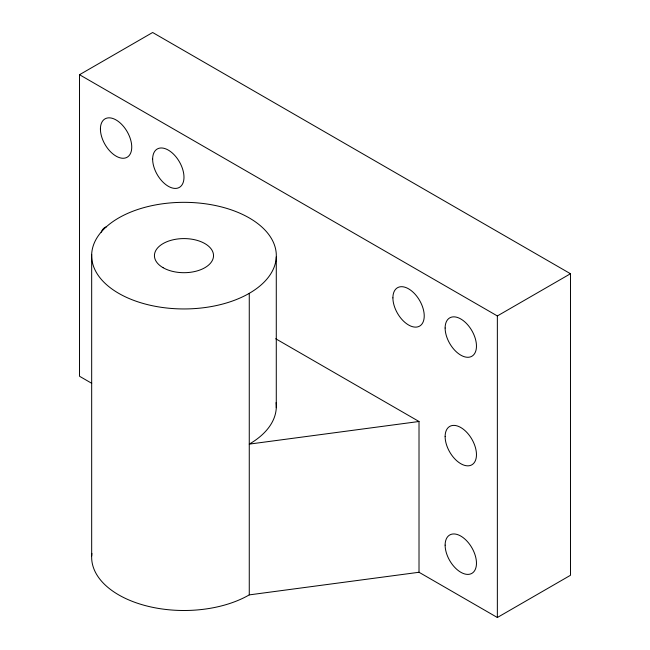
<?xml version="1.0" encoding="UTF-8"?>
<svg xmlns="http://www.w3.org/2000/svg" width="650" height="650" viewBox="0 0 650 650"><rect width="100%" height="100%" fill="white"/><g stroke="black" fill="none" stroke-linecap="round" stroke-linejoin="round"><path stroke-width="0.97" d="M91.707 383.297L79.519 376.261L79.519 74.718L152.644 32.5L570.481 273.739L570.481 575.283L497.356 617.5L419.014 572.268L249.267 594.888A92.332 53.308 0 0 1 145.624 605.678A92.332 53.308 0 0 1 91.886 553.386M79.519 74.718L497.356 315.949L570.481 273.739M419.014 572.268L419.014 421.493L249.267 444.113A92.332 53.308 0 0 0 276.071 402.618M275.689 338.748L419.014 421.493M497.356 315.949L497.356 617.5M276.283 256.912A92.332 53.308 0 0 1 135.923 301.161A92.332 53.308 0 0 1 139.734 208.853A92.332 53.308 0 0 1 276.283 256.912L276.283 407.688M249.267 293.337L249.267 594.888M91.674 254.377L91.674 555.921M101.246 232.221A22.157 12.797 60 0 1 106.543 226.736M100.417 128.993A22.157 12.797 60 0 0 123.914 158.234A22.157 12.797 60 0 0 123.914 126.896A22.157 12.797 60 0 0 100.417 128.993M445.128 545.131A22.157 12.797 60 0 0 468.634 574.364A22.157 12.797 60 0 0 468.634 543.026A22.157 12.797 60 0 0 445.128 545.131M445.128 328.014A22.157 12.797 60 0 0 468.634 357.256A22.157 12.797 60 0 0 468.634 325.918A22.157 12.797 60 0 0 445.128 328.014M445.128 436.573A22.157 12.797 60 0 0 468.634 465.806A22.157 12.797 60 0 0 468.634 434.468A22.157 12.797 60 0 0 445.128 436.573M392.901 297.863A22.157 12.797 60 0 0 416.398 327.096A22.157 12.797 60 0 0 416.398 295.758A22.157 12.797 60 0 0 392.901 297.863M152.644 159.153A22.157 12.797 60 0 0 176.15 188.386A22.157 12.797 60 0 0 176.15 157.048A22.157 12.797 60 0 0 152.644 159.153M163.085 267.702A29.543 17.054 0 0 0 212.518 260.057A29.543 17.054 0 0 0 176.337 239.168A29.543 17.054 0 0 0 163.085 267.702"/></g></svg>
